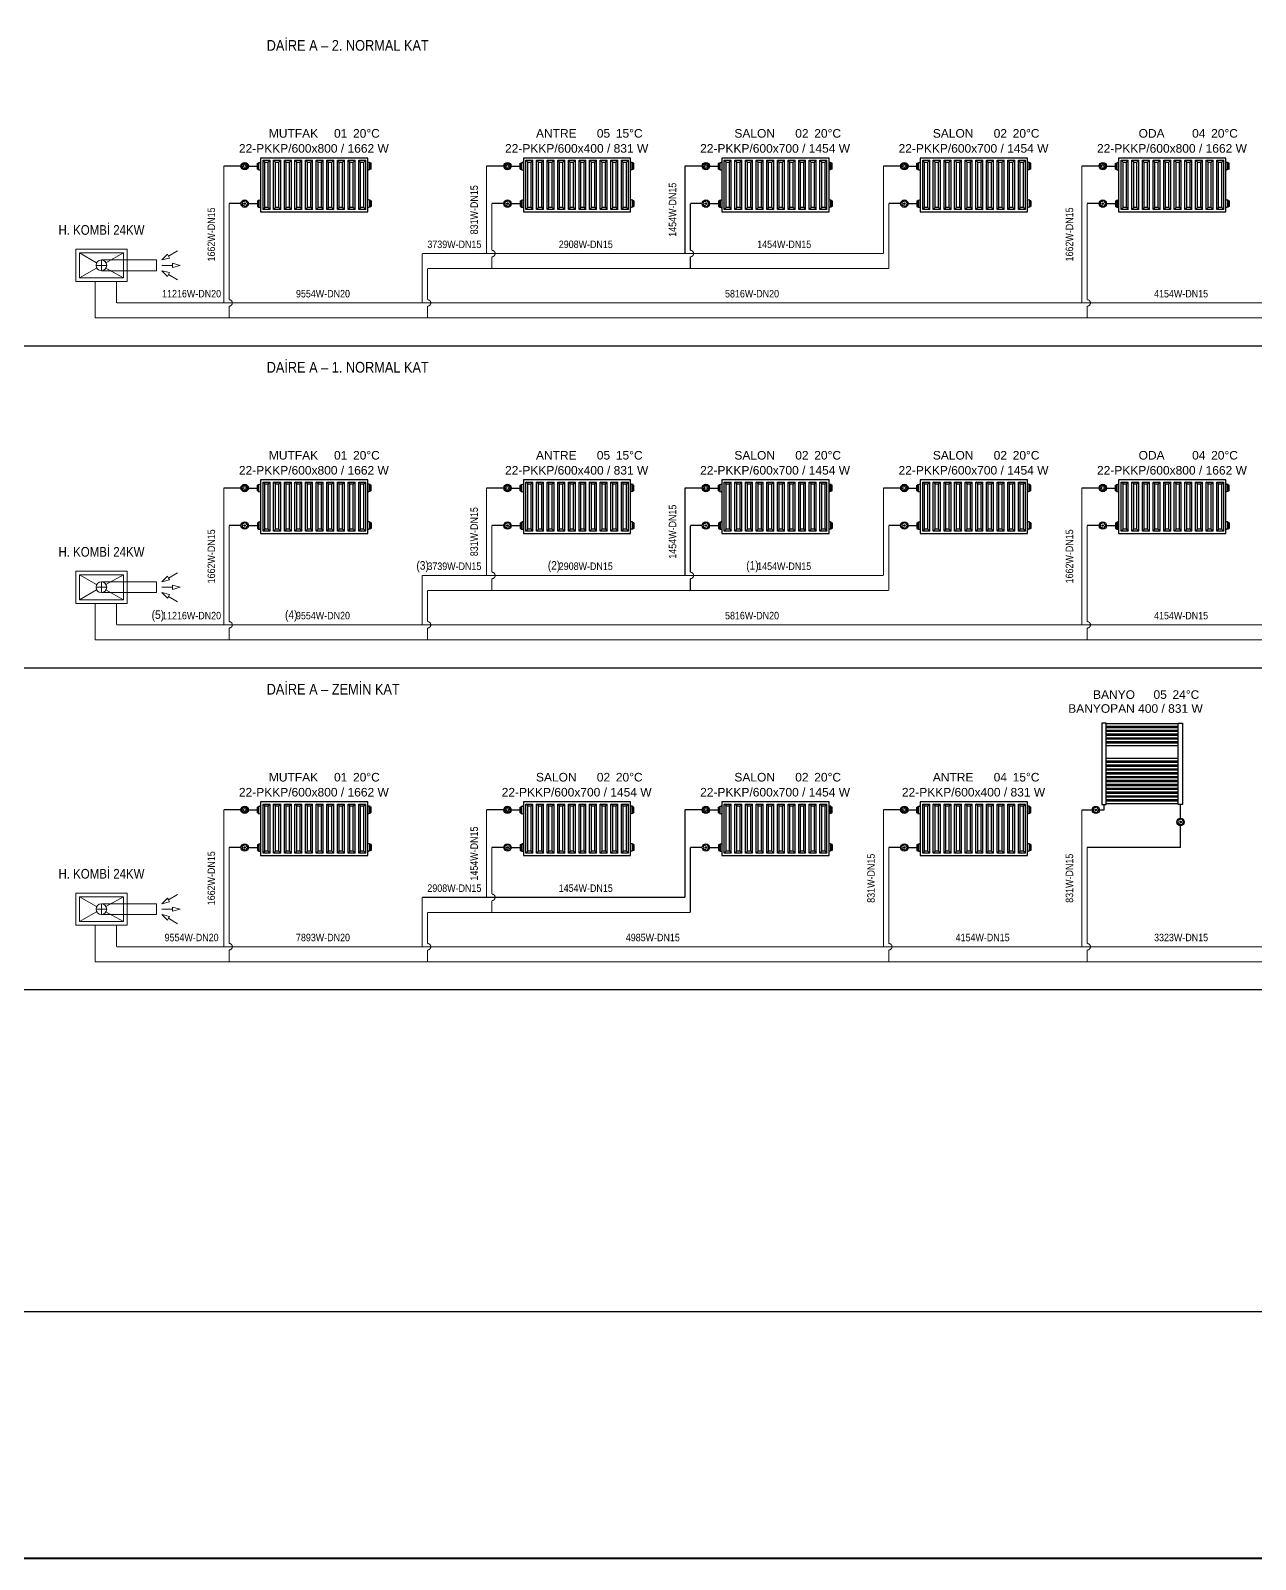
# Model space of a CAD drawing. Header units: centimetres. Extents: x -61 to 10101, y -10239 to 1521.
# Drawn here: x 1050 to 2192, y -4431 to -3006 of the extents above; entities that cross this region are included whole.
import ezdxf
from ezdxf.enums import TextEntityAlignment as Align

# ---------------------------------------------------------------- set-up
doc = ezdxf.new("R2010")
doc.units = ezdxf.units.CM
doc.linetypes.add('DASHED', pattern=[1.524, 1.27, -0.254])
doc.linetypes.add('ISITMA DONUS HATTI', pattern=[1.66, 1.57, -0.02, -0.07])
for name, color, linetype in [('MTY-ISITMA-DONUS-BORU', 30, 'ISITMA DONUS HATTI'), ('MTY-ISITMA-GIDIS-BORU', 10, 'Continuous'), ('MTY-RADYATÖR', 2, 'Continuous'), ('MTY-TEFRIS', 15, 'Continuous'), ('ROTAS-CIHAZ', 135, 'Continuous'), ('ROTAS-ISITMA-CAP', 41, 'Continuous'), ('ROTAS-ISITMA-DONUS', 30, 'DASHED'), ('ROTAS-ISITMA-GIDIS', 10, 'Continuous'), ('ROTAS-KAT-BANDI', 8, 'Continuous'), ('ROTAS-KRITIK', 1, 'Continuous'), ('ROTAS-MASKE', 7, 'Continuous'), ('ROTAS-PAFTA', 7, 'Continuous'), ('ROTAS-RADYATOR', 2, 'Continuous'), ('ROTAS-YAZI', 7, 'Continuous')]:
    doc.layers.add(name, color=color, linetype=linetype)
doc.styles.add('MTYCAPLT', font='arial.ttf', dxfattribs={"width": 0.65, "height": 1})
doc.styles.add('ROTAS', font='arial.ttf')

# ---------------------------------------------------------------- blocks, each defined once
blk = doc.blocks.new('MTY-KOMBİ')
at = {"layer": 'MTY-TEFRIS', "color": 7, "lineweight": 20, "ltscale": 40}
for p, q in [((95, 28.6), (86.4, 23.6)), ((23.9, 20), (75.3, 20)), ((75.3, 20), (75.3, 10)), ((85.4, 25.3), (80.3, 20)), ((87.4, 21.8), (80.3, 20)), ((80.3, 15), (90.3, 15)), ((86.4, 23.6), (85.4, 25.3)), ((86.4, 23.6), (87.4, 21.8)), ((90.3, 15), (90.3, 17)), ((90.3, 17), (97.3, 15)), ((90.3, 15), (90.3, 13)), ((90.3, 13), (97.3, 15)), ((23.9, 10), (75.3, 10)), ((87.4, 8.2), (80.3, 10)), ((85.4, 4.7), (80.3, 10)), ((86.4, 6.5), (85.4, 4.7)), ((86.4, 6.5), (87.4, 8.2)), ((95, 1.4), (86.4, 6.5))]:
    blk.add_line(p, q, dxfattribs=at)
at = {"layer": 'MTY-TEFRIS', "color": 1, "lineweight": 20, "ltscale": 40}
for p, q in [((19.5, 17.5), (3.4, 26.6)), ((18.9, 15), (28.9, 15)), ((23.9, 20), (23.9, 10)), ((44.4, 26.6), (28.2, 17.5)), ((19.5, 12.5), (3.4, 3.4)), ((44.4, 3.4), (28.2, 12.5))]:
    blk.add_line(p, q, dxfattribs=at)
at = {"layer": 'MTY-TEFRIS', "color": 7, "lineweight": 20, "ltscale": 40}
blk.add_lwpolyline([(0, 0), (47.8, 0), (47.8, 30), (0, 30)], close=True, dxfattribs=at)
at = {"layer": 'MTY-TEFRIS', "color": 1, "lineweight": 20, "ltscale": 40}
blk.add_lwpolyline([(3.4, 3.4), (44.4, 3.4), (44.4, 26.6), (3.4, 26.6)], close=True, dxfattribs=at)
at = {"layer": 'MTY-TEFRIS', "color": 7, "lineweight": 20, "ltscale": 40}
blk.add_circle((23.9, 15), 5, dxfattribs=at)
blk = doc.blocks.new('MTY-RADYATOR KOLON')
at = {"layer": 'MTY-ISITMA-DONUS-BORU'}
for p, q in [((11, 22.5), (0, 22.5)), ((17.9, 22.5), (26.3, 22.5))]:
    blk.add_line(p, q, dxfattribs=at)
at = {"layer": 'MTY-ISITMA-GIDIS-BORU'}
for p, q in [((11, 57.5), (-5, 57.5)), ((17.9, 57.5), (26.3, 57.5))]:
    blk.add_line(p, q, dxfattribs=at)
at = {"layer": 'MTY-RADYATÖR', "color": 15}
for p, q in [((11.7, 57.5), (12.5, 57.5)), ((12.3, 58.4), (11.9, 58.5)), ((12.8, 59.1), (12.5, 59.4)), ((13.4, 60), (13.6, 59.6)), ((14.5, 60.2), (14.5, 59.4)), ((15.5, 60), (15.3, 59.6)), ((16.1, 59.1), (16.4, 59.4)), ((17.2, 57.5), (16.4, 57.5)), ((16.6, 58.4), (17, 58.5)), ((26.3, 60.2), (27.2, 60.2)), ((26.3, 58.8), (26.3, 60.2)), ((26.3, 58.8), (27.2, 58.8)), ((26.3, 56.2), (26.3, 58.8)), ((27.2, 60.2), (27.2, 60.7)), ((27.2, 60.7), (27.8, 60.7)), ((27.2, 58.8), (27.2, 60.2)), ((27.2, 56.2), (27.2, 58.8)), ((27.8, 60.9), (28.8, 61)), ((27.8, 60.7), (27.8, 60.9)), ((27.8, 54.3), (27.8, 60.7)), ((31.6, 17.2), (31.6, 63)), ((31.6, 63), (38.2, 63)), ((33.4, 61.3), (31.6, 63)), ((33.4, 19), (33.4, 61.3)), ((33.4, 61.3), (36.5, 61.3)), ((36.5, 61.3), (38.2, 63)), ((36.5, 19), (36.5, 61.3)), ((38.2, 17.2), (38.2, 63)), ((41.5, 17.2), (41.5, 63)), ((43.3, 61.3), (41.5, 63)), ((41.5, 63), (48.1, 63)), ((43.3, 19), (43.3, 61.3)), ((43.3, 61.3), (46.4, 61.3)), ((46.4, 61.3), (48.1, 63)), ((46.4, 19), (46.4, 61.3)), ((48.1, 17.2), (48.1, 63)), ((51.5, 17.2), (51.5, 63)), ((53.2, 61.3), (51.5, 63)), ((51.5, 63), (58, 63)), ((53.2, 19), (53.2, 61.3)), ((53.2, 61.3), (56.3, 61.3)), ((56.3, 61.3), (58, 63)), ((56.3, 19), (56.3, 61.3)), ((58, 17.2), (58, 63)), ((61.4, 17.2), (61.4, 63)), ((61.4, 63), (67.9, 63)), ((63.1, 61.3), (61.4, 63)), ((63.1, 19), (63.1, 61.3)), ((63.1, 61.3), (66.2, 61.3)), ((66.2, 61.3), (67.9, 63)), ((66.2, 19), (66.2, 61.3)), ((67.9, 17.2), (67.9, 63)), ((71.3, 17.2), (71.3, 63)), ((71.3, 63), (77.8, 63)), ((73, 61.3), (71.3, 63)), ((73, 19), (73, 61.3)), ((73, 61.3), (76.1, 61.3)), ((76.1, 61.3), (77.8, 63)), ((76.1, 19), (76.1, 61.3)), ((77.8, 17.2), (77.8, 63)), ((81.2, 17.2), (81.2, 63)), ((81.2, 63), (87.7, 63)), ((82.9, 61.3), (81.2, 63)), ((82.9, 19), (82.9, 61.3)), ((82.9, 61.3), (86, 61.3)), ((86, 61.3), (87.7, 63)), ((86, 19), (86, 61.3)), ((87.7, 17.2), (87.7, 63)), ((91.1, 17.2), (91.1, 63)), ((91.1, 63), (97.6, 63)), ((92.8, 61.3), (91.1, 63)), ((92.8, 19), (92.8, 61.3)), ((92.8, 61.3), (95.9, 61.3)), ((95.9, 61.3), (97.6, 63)), ((95.9, 19), (95.9, 61.3)), ((97.6, 17.2), (97.6, 63)), ((101, 17.2), (101, 63)), ((101, 63), (107.5, 63)), ((102.7, 61.3), (101, 63)), ((102.7, 19), (102.7, 61.3)), ((102.7, 61.3), (105.8, 61.3)), ((105.8, 61.3), (107.5, 63)), ((105.8, 19), (105.8, 61.3)), ((107.5, 17.2), (107.5, 63)), ((110.9, 17.2), (110.9, 63)), ((110.9, 63), (117.4, 63)), ((112.6, 61.3), (110.9, 63)), ((112.6, 19), (112.6, 61.3)), ((112.6, 61.3), (115.7, 61.3)), ((115.7, 61.3), (117.4, 63)), ((115.7, 19), (115.7, 61.3)), ((117.4, 17.2), (117.4, 63)), ((120.8, 17.2), (120.8, 63)), ((120.8, 63), (127.3, 63)), ((122.5, 61.3), (120.8, 63)), ((122.5, 19), (122.5, 61.3)), ((122.5, 61.3), (125.6, 61.3)), ((125.6, 61.3), (127.3, 63)), ((125.6, 19), (125.6, 61.3)), ((127.3, 17.2), (127.3, 63)), ((130.8, 60.9), (129.8, 61)), ((130.8, 60.7), (130.8, 60.9)), ((130.8, 54.3), (130.8, 60.7)), ((131.4, 60.7), (130.8, 60.7)), ((131.4, 60.2), (131.4, 60.7)), ((132.3, 60.2), (131.4, 60.2)), ((131.4, 58.8), (131.4, 60.2)), ((132.3, 58.8), (131.4, 58.8)), ((131.4, 56.2), (131.4, 58.8)), ((132.3, 58.8), (132.3, 60.2)), ((132.3, 56.2), (132.3, 58.8)), ((12.3, 56.6), (11.9, 56.5)), ((12.8, 55.9), (12.5, 55.6)), ((13.4, 55), (13.6, 55.4)), ((14.5, 54.8), (14.5, 55.6)), ((15.5, 55), (15.3, 55.4)), ((16.1, 55.9), (16.4, 55.6)), ((16.6, 56.6), (17, 56.5)), ((26.3, 56.2), (27.2, 56.2)), ((26.3, 54.8), (26.3, 56.2)), ((26.3, 54.8), (27.2, 54.8)), ((27.2, 54.8), (27.2, 56.2)), ((27.2, 54.3), (27.2, 54.8)), ((27.2, 54.3), (27.8, 54.3)), ((27.8, 54.1), (27.8, 54.3)), ((27.8, 54.1), (28.8, 54)), ((130.8, 54.1), (129.8, 54)), ((131.4, 54.3), (130.8, 54.3)), ((130.8, 54.1), (130.8, 54.3)), ((132.3, 56.2), (131.4, 56.2)), ((131.4, 54.8), (131.4, 56.2)), ((132.3, 54.8), (131.4, 54.8)), ((131.4, 54.3), (131.4, 54.8)), ((132.3, 54.8), (132.3, 56.2)), ((15.2, 22.5), (13.8, 22.5)), ((26.3, 25.2), (27.2, 25.2)), ((26.3, 25.2), (26.3, 23.8)), ((26.3, 23.8), (27.2, 23.8)), ((26.3, 23.8), (26.3, 21.2)), ((26.3, 21.2), (27.2, 21.2)), ((26.3, 21.2), (26.3, 19.8)), ((26.3, 19.8), (27.2, 19.8)), ((27.2, 25.7), (27.8, 25.7)), ((27.2, 25.7), (27.2, 25.2)), ((27.2, 25.2), (27.2, 23.8)), ((27.2, 23.8), (27.2, 21.2)), ((27.2, 21.2), (27.2, 19.8)), ((27.2, 19.8), (27.2, 19.3)), ((27.2, 19.3), (27.8, 19.3)), ((27.8, 25.9), (28.8, 26)), ((27.8, 25.9), (27.8, 25.7)), ((27.8, 25.7), (27.8, 19.3)), ((27.8, 19.3), (27.8, 19.1)), ((27.8, 19.1), (28.8, 19)), ((33.4, 19), (31.6, 17.2)), ((38.2, 17.2), (31.6, 17.2)), ((36.5, 19), (33.4, 19)), ((36.5, 19), (38.2, 17.2)), ((43.3, 19), (41.5, 17.2)), ((48.1, 17.2), (41.5, 17.2)), ((46.4, 19), (43.3, 19)), ((46.4, 19), (48.1, 17.2)), ((53.2, 19), (51.5, 17.2)), ((58, 17.2), (51.5, 17.2)), ((56.3, 19), (53.2, 19)), ((56.3, 19), (58, 17.2)), ((63.1, 19), (61.4, 17.2)), ((67.9, 17.2), (61.4, 17.2)), ((66.2, 19), (63.1, 19)), ((66.2, 19), (67.9, 17.2)), ((73, 19), (71.3, 17.2)), ((77.8, 17.2), (71.3, 17.2)), ((76.1, 19), (73, 19)), ((76.1, 19), (77.8, 17.2)), ((82.9, 19), (81.2, 17.2)), ((87.7, 17.2), (81.2, 17.2)), ((86, 19), (82.9, 19)), ((86, 19), (87.7, 17.2)), ((92.8, 19), (91.1, 17.2)), ((97.6, 17.2), (91.1, 17.2)), ((95.9, 19), (92.8, 19)), ((95.9, 19), (97.6, 17.2)), ((102.7, 19), (101, 17.2)), ((107.5, 17.2), (101, 17.2)), ((105.8, 19), (102.7, 19)), ((105.8, 19), (107.5, 17.2)), ((112.6, 19), (110.9, 17.2)), ((117.4, 17.2), (110.9, 17.2)), ((115.7, 19), (112.6, 19)), ((115.7, 19), (117.4, 17.2)), ((122.5, 19), (120.8, 17.2)), ((127.3, 17.2), (120.8, 17.2)), ((125.6, 19), (122.5, 19)), ((125.6, 19), (127.3, 17.2)), ((130.8, 25.9), (129.8, 26)), ((130.8, 19.1), (129.8, 19)), ((130.8, 25.9), (130.8, 25.7)), ((130.8, 25.7), (130.8, 19.3)), ((131.4, 25.7), (130.8, 25.7)), ((130.8, 19.3), (130.8, 19.1)), ((131.4, 19.3), (130.8, 19.3)), ((131.4, 25.7), (131.4, 25.2)), ((132.3, 25.2), (131.4, 25.2)), ((131.4, 25.2), (131.4, 23.8)), ((132.3, 23.8), (131.4, 23.8)), ((131.4, 23.8), (131.4, 21.2)), ((132.3, 21.2), (131.4, 21.2)), ((131.4, 21.2), (131.4, 19.8)), ((132.3, 19.8), (131.4, 19.8)), ((131.4, 19.8), (131.4, 19.3)), ((132.3, 25.2), (132.3, 23.8)), ((132.3, 23.8), (132.3, 21.2)), ((132.3, 21.2), (132.3, 19.8))]:
    blk.add_line(p, q, dxfattribs=at)
blk.add_lwpolyline([(129.3, 65), (29.3, 65), (29.3, 15), (129.3, 15)], close=True, dxfattribs=at)
for centre, radius in [((14.5, 57.5), 3.45), ((14.5, 57.5), 2.72), ((14.5, 57.5), 1.41), ((14.5, 22.5), 3.45), ((14.5, 22.5), 0.697)]:
    blk.add_circle(centre, radius, dxfattribs=at)
for centre, radius, start, end in [((28.7, 61.6), 0.575, 274, 350), ((129.8, 61.6), 0.575, 190, 266), ((28.7, 53.4), 0.575, 10, 86), ((129.8, 53.4), 0.575, 94, 170), ((12.6, 23.9), 0.622, 108, 180), ((10.3, 22.5), 2.15, 320.2532, 39.7468), ((12.6, 21.1), 0.622, 180, 252), ((12.5, 28.5), 4.01, 267.9571, 308.0429), ((13.1, 18.2), 2.44, 37.6114, 106.3886), ((15.2, 24.7), 0.622, 36, 108), ((15.2, 20.3), 0.622, 252, 324), ((18.5, 25.4), 2.8, 186.5365, 245.4635), ((18.3, 19.7), 2.6, 112.1116, 175.8884), ((16.8, 22.5), 0.622, 324, 36), ((28.7, 26.6), 0.575, 274, 350), ((28.7, 18.4), 0.575, 10, 86), ((129.8, 26.6), 0.575, 190, 266), ((129.8, 18.4), 0.575, 94, 170)]:
    blk.add_arc(centre, radius, start, end, dxfattribs=at)
at = {"layer": 'MTY-RADYATÖR', "color": 2, "style": 'MTYCAPLT', "width": 0.65}
for tag, p, height in [('MAHAL_001', (63.5, 86), 10), ('RAD_001', (69.6, 72.5), 10), ('NO_001', (33.9, 42.2), 15), ('DERECE_001', (86.3, 32.4), 10)]:
    blk.add_attdef(tag, p, '', height=height, dxfattribs=at)
blk = doc.blocks.new('MTY-RADYATÖR BANYOPAN KOLON')
at = {"layer": 'MTY-ISITMA-DONUS-BORU'}
for p, q in [((87, 49.7), (87, 62.5)), ((87, 22.5), (87, 42.8)), ((87, 22.5), (0, 22.5))]:
    blk.add_line(p, q, dxfattribs=at)
at = {"layer": 'MTY-ISITMA-GIDIS-BORU'}
for p, q in [((-5, 57.5), (4.6, 57.5)), ((11.5, 57.5), (15.7, 57.5)), ((15.7, 57.5), (15.7, 62.5))]:
    blk.add_line(p, q, dxfattribs=at)
at = {"layer": 'MTY-RADYATÖR', "color": 15}
for p, q in [((8.7, 57.5), (7.3, 57.5)), ((87.7, 46.3), (86.3, 46.3))]:
    blk.add_line(p, q, dxfattribs=at)
at = {"layer": 'MTY-RADYATÖR', "color": 15, "linetype": 'ByBlock'}
for points in [[(13.7, 138.5), (13.7, 62.5)], [(17.7, 138.5), (13.7, 138.5)], [(17.7, 62.5), (17.7, 138.5)], [(84.7, 137.7), (17.7, 137.7)], [(84.7, 135.2), (17.7, 135.2)], [(84.7, 134.1), (17.7, 134.1)], [(84.7, 131.6), (17.7, 131.6)], [(84.7, 130.5), (17.7, 130.5)], [(84.7, 62.5), (84.7, 138.5)], [(84.7, 138.5), (88.7, 138.5)], [(88.7, 138.5), (88.7, 62.5)], [(84.7, 128), (17.7, 128)], [(84.7, 126.9), (17.7, 126.9)], [(84.7, 124.4), (17.7, 124.4)], [(84.7, 123.3), (17.7, 123.3)], [(84.7, 120.8), (17.7, 120.8)], [(84.7, 119.7), (17.7, 119.7)], [(84.7, 117.2), (17.7, 117.2)], [(84.7, 105.3), (17.7, 105.3)], [(84.7, 102.8), (17.7, 102.8)], [(84.7, 101.7), (17.7, 101.7)], [(84.7, 99.2), (17.7, 99.2)], [(84.7, 98.1), (17.7, 98.1)], [(84.7, 95.6), (17.7, 95.6)], [(84.7, 94.5), (17.7, 94.5)], [(84.7, 92), (17.7, 92)], [(84.7, 90.9), (17.7, 90.9)], [(84.7, 88.4), (17.7, 88.4)], [(84.7, 87.3), (17.7, 87.3)], [(84.7, 84.8), (17.7, 84.8)], [(84.7, 83.7), (17.7, 83.7)], [(84.7, 81.2), (17.7, 81.2)], [(84.7, 80.1), (17.7, 80.1)], [(84.7, 77.6), (17.7, 77.6)], [(84.7, 76.5), (17.7, 76.5)], [(84.7, 74), (17.7, 74)], [(84.7, 72.9), (17.7, 72.9)], [(13.7, 62.5), (17.7, 62.5)], [(84.7, 70.4), (17.7, 70.4)], [(84.7, 69.3), (17.7, 69.3)], [(84.7, 66.9), (17.7, 66.9)], [(84.7, 65.7), (17.7, 65.7)], [(84.7, 63.2), (17.7, 63.2)], [(88.7, 62.5), (84.7, 62.5)]]:
    blk.add_lwpolyline(points, dxfattribs=at)
at = {"layer": 'MTY-RADYATÖR', "color": 15}
for centre, radius in [((8, 57.5), 3.45), ((8, 57.5), 0.697), ((87, 46.3), 3.45), ((87, 46.3), 0.697)]:
    blk.add_circle(centre, radius, dxfattribs=at)
for centre, radius, start, end in [((6.1, 58.9), 0.622, 108, 180), ((3.8, 57.5), 2.15, 320.2532, 39.7468), ((6.1, 63.5), 4.01, 267.9571, 308.0429), ((8.7, 59.7), 0.622, 36, 108), ((12, 60.4), 2.8, 186.5365, 245.4635), ((11.8, 54.7), 2.6, 112.1116, 175.8884), ((10.4, 57.5), 0.622, 324, 36), ((6.1, 56.1), 0.622, 180, 252), ((6.6, 53.2), 2.44, 37.6114, 106.3886), ((8.7, 55.3), 0.622, 252, 324), ((85.1, 47.7), 0.622, 108, 180), ((82.8, 46.3), 2.15, 320.2532, 39.7468), ((85.1, 44.9), 0.622, 180, 252), ((85, 52.3), 4.01, 267.9571, 308.0429), ((85.6, 42), 2.44, 37.6114, 106.3886), ((87.7, 48.5), 0.622, 36, 108), ((87.7, 44.1), 0.622, 252, 324), ((91, 49.2), 2.8, 186.5365, 245.4635), ((90.8, 43.5), 2.6, 112.1116, 175.8884), ((89.3, 46.3), 0.622, 324, 36)]:
    blk.add_arc(centre, radius, start, end, dxfattribs=at)
at = {"layer": 'MTY-RADYATÖR', "style": 'MTYCAPLT', "width": 0.65}
for tag, p, height in [('MAHAL_001', (35.4, 157.7), 10), ('RAD_001', (41.5, 142.7), 10), ('DERECE_001', (32.2, 111.8), 10), ('NO_001', (40.8, 78), 15)]:
    blk.add_attdef(tag, p, '', height=height, dxfattribs=at)

msp = doc.modelspace()

# ---------------------------------------------------------------- linework, layer by layer
at = {"layer": 'ROTAS-ISITMA-DONUS', "ltscale": 12, "const_width": 1}
for points in [[(1235, -3274), (1235, -3263, 1), (1235, -3257), (1235, -3167.5)], [(1480, -3228), (1480, -3217, 1), (1480, -3211), (1480, -3167.5)], [(1665, -3228), (1665, -3217, 1), (1665, -3211), (1665, -3167.5)], [(2035, -3274), (2035, -3263, 1), (2035, -3257), (2035, -3167.5)], [(1420, -3274), (1420, -3263, 1), (1420, -3257), (1420, -3228)], [(1235, -3574), (1235, -3563, 1), (1235, -3557), (1235, -3467.5)], [(1480, -3528), (1480, -3517, 1), (1480, -3511), (1480, -3467.5)], [(1665, -3528), (1665, -3517, 1), (1665, -3511), (1665, -3467.5)], [(2035, -3574), (2035, -3563, 1), (2035, -3557), (2035, -3467.5)], [(1420, -3574), (1420, -3563, 1), (1420, -3557), (1420, -3528)], [(1235, -3874), (1235, -3863, 1), (1235, -3857), (1235, -3767.5)], [(1480, -3828), (1480, -3817, 1), (1480, -3811), (1480, -3767.5)], [(1850, -3874), (1850, -3863, 1), (1850, -3857), (1850, -3767.5)], [(2035, -3874), (2035, -3863, 1), (2035, -3857), (2035, -3767.5)], [(1420, -3874), (1420, -3863, 1), (1420, -3857), (1420, -3828)]]:
    msp.add_lwpolyline(points, format="xyb", dxfattribs=at)
for points in [[(1850, -3228), (1850, -3167.5)], [(1420, -3228), (1850, -3228)], [(1110, -3240), (1110, -3274)], [(1110, -3274), (1170, -3274)], [(1170, -3274), (2590, -3274)], [(1850, -3528), (1850, -3467.5)], [(1420, -3528), (1850, -3528)], [(1110, -3540), (1110, -3574)], [(1110, -3574), (1170, -3574)], [(1170, -3574), (2590, -3574)], [(1665, -3828), (1665, -3767.5)], [(1420, -3828), (1665, -3828)], [(1110, -3840), (1110, -3874)], [(1110, -3874), (1170, -3874)], [(1170, -3874), (2405, -3874)]]:
    msp.add_lwpolyline(points, dxfattribs=at)
at = {"layer": 'ROTAS-ISITMA-GIDIS', "const_width": 1}
for points in [[(1230, -3260), (1230, -3132.5)], [(1475, -3214), (1475, -3132.5)], [(1660, -3214), (1660, -3132.5)], [(1845, -3214), (1845, -3132.5)], [(2030, -3260), (2030, -3132.5)], [(1415, -3260), (1415, -3214)], [(1415, -3214), (1845, -3214)], [(1130, -3240), (1130, -3260)], [(1130, -3260), (1170, -3260)], [(1170, -3260), (2585, -3260)], [(1230, -3560), (1230, -3432.5)], [(1475, -3514), (1475, -3432.5)], [(1660, -3514), (1660, -3432.5)], [(1845, -3514), (1845, -3432.5)], [(2030, -3560), (2030, -3432.5)], [(1415, -3560), (1415, -3514)], [(1415, -3514), (1845, -3514)], [(1130, -3540), (1130, -3560)], [(1130, -3560), (1170, -3560)], [(1170, -3560), (2585, -3560)], [(1230, -3860), (1230, -3732.5)], [(1475, -3814), (1475, -3732.5)], [(1660, -3814), (1660, -3732.5)], [(1845, -3860), (1845, -3732.5)], [(2030, -3860), (2030, -3732.5)], [(1415, -3860), (1415, -3814)], [(1415, -3814), (1660, -3814)], [(1130, -3840), (1130, -3860)], [(1130, -3860), (1170, -3860)], [(1170, -3860), (2400, -3860)]]:
    msp.add_lwpolyline(points, dxfattribs=at)
at = {"layer": 'ROTAS-KAT-BANDI'}
for points in [[(0, -3300), (5400, -3300)], [(0, -3600), (5400, -3600)], [(0, -3900), (5400, -3900)], [(0, -4200), (5400, -4200)]]:
    msp.add_lwpolyline(points, dxfattribs=at)

# ---------------------------------------------------------------- block references
at = {"layer": 'ROTAS-CIHAZ'}
for p in [(1092, -3240), (1092, -3540), (1092, -3840)]:
    msp.add_blockref('MTY-KOMBİ', p, dxfattribs=at)

# ---------------------------------------------------------------- wipeouts: each hides what was drawn before it
for points in [[(1267.5, -3030.5), (1389.8, -3030.5), (1389.8, -3015.5), (1267.5, -3015.5)], [(1252.4, -3122), (1371.6, -3122), (1371.6, -3110), (1252.4, -3110)], [(1499.8, -3122), (1614.2, -3122), (1614.2, -3110), (1499.8, -3110)], [(1682.4, -3122), (1801.6, -3122), (1801.6, -3110), (1682.4, -3110)], [(1867.4, -3122), (1986.6, -3122), (1986.6, -3110), (1867.4, -3110)], [(2052.4, -3122), (2171.6, -3122), (2171.6, -3110), (2052.4, -3110)], [(1081.7, -3198.8), (1145.8, -3198.8), (1145.8, -3185.2), (1081.7, -3185.2)], [(1267.5, -3330.5), (1389.8, -3330.5), (1389.8, -3315.5), (1267.5, -3315.5)], [(1252.4, -3422), (1371.6, -3422), (1371.6, -3410), (1252.4, -3410)], [(1499.8, -3422), (1614.2, -3422), (1614.2, -3410), (1499.8, -3410)], [(1682.4, -3422), (1801.6, -3422), (1801.6, -3410), (1682.4, -3410)], [(1867.4, -3422), (1986.6, -3422), (1986.6, -3410), (1867.4, -3410)], [(2052.4, -3422), (2171.6, -3422), (2171.6, -3410), (2052.4, -3410)], [(1081.7, -3498.8), (1145.8, -3498.8), (1145.8, -3485.2), (1081.7, -3485.2)], [(1267.5, -3630.5), (1369.4, -3630.5), (1369.4, -3615.5), (1267.5, -3615.5)], [(2028, -3644), (2128, -3644), (2128, -3632), (2028, -3632)], [(1252.4, -3722), (1371.6, -3722), (1371.6, -3710), (1252.4, -3710)], [(1497.4, -3722), (1616.6, -3722), (1616.6, -3710), (1497.4, -3710)], [(1682.4, -3722), (1801.6, -3722), (1801.6, -3710), (1682.4, -3710)], [(1869.8, -3722), (1984.2, -3722), (1984.2, -3710), (1869.8, -3710)], [(1081.7, -3798.8), (1145.8, -3798.8), (1145.8, -3785.2), (1081.7, -3785.2)]]:
    msp.add_wipeout(points).dxf.layer = 'ROTAS-MASKE'

# ---------------------------------------------------------------- next in the draw order: texts
at = {"layer": 'ROTAS-CIHAZ', "style": 'ROTAS', "width": 0.85}
for p in [(1116, -3192), (1116, -3492), (1116, -3792)]:
    msp.add_text('H. KOMBİ 24KW', height=9, dxfattribs=at).set_placement(p, align=Align.MIDDLE_CENTER)
at = {"layer": 'ROTAS-YAZI', "style": 'ROTAS', "width": 0.85}
for s, p in [('DAİRE A – 2. NORMAL KAT', (1270, -3028)), ('DAİRE A – 1. NORMAL KAT', (1270, -3328)), ('DAİRE A – ZEMİN KAT', (1270, -3628))]:
    msp.add_text(s, height=10, dxfattribs=at).set_placement(p, align=Align.BOTTOM_LEFT)

# ---------------------------------------------------------------- next in the draw order: wipeouts: each hides what was drawn before it
for points in [[(1276.6, -3108), (1309.4, -3108), (1309.4, -3096), (1276.6, -3096)], [(1330.2, -3108), (1343.8, -3108), (1343.8, -3096), (1330.2, -3096)], [(1524, -3108), (1552, -3108), (1552, -3096), (1524, -3096)], [(1575.2, -3108), (1588.8, -3108), (1588.8, -3096), (1575.2, -3096)], [(1709, -3108), (1737, -3108), (1737, -3096), (1709, -3096)], [(1760.2, -3108), (1773.8, -3108), (1773.8, -3096), (1760.2, -3096)], [(1894, -3108), (1922, -3108), (1922, -3096), (1894, -3096)], [(1945.2, -3108), (1958.8, -3108), (1958.8, -3096), (1945.2, -3096)], [(2083.8, -3108), (2102.2, -3108), (2102.2, -3096), (2083.8, -3096)], [(2130.2, -3108), (2143.8, -3108), (2143.8, -3096), (2130.2, -3096)], [(1546.2, -3212.8), (1585.3, -3212.8), (1585.3, -3202.2), (1546.2, -3202.2)], [(1731.2, -3212.8), (1770.3, -3212.8), (1770.3, -3202.2), (1731.2, -3202.2)], [(1176.9, -3258.8), (1219.6, -3258.8), (1219.6, -3248.2), (1176.9, -3248.2)], [(1301.2, -3258.8), (1340.3, -3258.8), (1340.3, -3248.2), (1301.2, -3248.2)], [(1701.2, -3258.8), (1740.3, -3258.8), (1740.3, -3248.2), (1701.2, -3248.2)], [(2101.2, -3258.8), (2140.3, -3258.8), (2140.3, -3248.2), (2101.2, -3248.2)], [(1276.6, -3408), (1309.4, -3408), (1309.4, -3396), (1276.6, -3396)], [(1330.2, -3408), (1343.8, -3408), (1343.8, -3396), (1330.2, -3396)], [(1524, -3408), (1552, -3408), (1552, -3396), (1524, -3396)], [(1575.2, -3408), (1588.8, -3408), (1588.8, -3396), (1575.2, -3396)], [(1709, -3408), (1737, -3408), (1737, -3396), (1709, -3396)], [(1760.2, -3408), (1773.8, -3408), (1773.8, -3396), (1760.2, -3396)], [(1894, -3408), (1922, -3408), (1922, -3396), (1894, -3396)], [(1945.2, -3408), (1958.8, -3408), (1958.8, -3396), (1945.2, -3396)], [(2083.8, -3408), (2102.2, -3408), (2102.2, -3396), (2083.8, -3396)], [(2130.2, -3408), (2143.8, -3408), (2143.8, -3396), (2130.2, -3396)], [(1546.2, -3512.8), (1585.3, -3512.8), (1585.3, -3502.2), (1546.2, -3502.2)], [(1731.2, -3512.8), (1770.3, -3512.8), (1770.3, -3502.2), (1731.2, -3502.2)], [(1176.9, -3558.8), (1219.6, -3558.8), (1219.6, -3548.2), (1176.9, -3548.2)], [(1301.2, -3558.8), (1340.3, -3558.8), (1340.3, -3548.2), (1301.2, -3548.2)], [(1701.2, -3558.8), (1740.3, -3558.8), (1740.3, -3548.2), (1701.2, -3548.2)], [(2101.2, -3558.8), (2140.3, -3558.8), (2140.3, -3548.2), (2101.2, -3548.2)], [(2044, -3631), (2072, -3631), (2072, -3619), (2044, -3619)], [(2094.2, -3631), (2107.8, -3631), (2107.8, -3619), (2094.2, -3619)], [(1276.6, -3708), (1309.4, -3708), (1309.4, -3696), (1276.6, -3696)], [(1330.2, -3708), (1343.8, -3708), (1343.8, -3696), (1330.2, -3696)], [(1524, -3708), (1552, -3708), (1552, -3696), (1524, -3696)], [(1575.2, -3708), (1588.8, -3708), (1588.8, -3696), (1575.2, -3696)], [(1709, -3708), (1737, -3708), (1737, -3696), (1709, -3696)], [(1760.2, -3708), (1773.8, -3708), (1773.8, -3696), (1760.2, -3696)], [(1894, -3708), (1922, -3708), (1922, -3696), (1894, -3696)], [(1945.2, -3708), (1958.8, -3708), (1958.8, -3696), (1945.2, -3696)], [(2025.8, -3815.8), (2025.8, -3780.2), (2015.2, -3780.2), (2015.2, -3815.8)], [(1546.2, -3812.8), (1585.3, -3812.8), (1585.3, -3802.2), (1546.2, -3802.2)], [(1178.7, -3858.8), (1217.8, -3858.8), (1217.8, -3848.2), (1178.7, -3848.2)], [(1301.2, -3858.8), (1340.3, -3858.8), (1340.3, -3848.2), (1301.2, -3848.2)], [(1608.7, -3858.8), (1647.8, -3858.8), (1647.8, -3848.2), (1608.7, -3848.2)], [(1916.2, -3858.8), (1955.3, -3858.8), (1955.3, -3848.2), (1916.2, -3848.2)], [(2101.2, -3858.8), (2140.3, -3858.8), (2140.3, -3848.2), (2101.2, -3848.2)]]:
    msp.add_wipeout(points).dxf.layer = 'ROTAS-MASKE'

# ---------------------------------------------------------------- next in the draw order: texts
at = {"layer": 'ROTAS-ISITMA-CAP', "style": 'ROTAS', "width": 0.85}
for s, p in [('2908W-DN15', (1567.5, -3211)), ('1454W-DN15', (1752.5, -3211)), ('11216W-DN20', (1200, -3257)), ('9554W-DN20', (1322.5, -3257)), ('5816W-DN20', (1722.5, -3257)), ('4154W-DN15', (2122.5, -3257)), ('2908W-DN15', (1567.5, -3511)), ('1454W-DN15', (1752.5, -3511)), ('11216W-DN20', (1200, -3557)), ('9554W-DN20', (1322.5, -3557)), ('5816W-DN20', (1722.5, -3557)), ('4154W-DN15', (2122.5, -3557)), ('1454W-DN15', (1567.5, -3811)), ('9554W-DN20', (1200, -3857)), ('7893W-DN20', (1322.5, -3857)), ('4985W-DN15', (1630, -3857)), ('4154W-DN15', (1937.5, -3857)), ('3323W-DN15', (2122.5, -3857))]:
    msp.add_text(s, height=7, dxfattribs=at).set_placement(p, align=Align.BOTTOM_CENTER)
msp.add_text('831W-DN15', height=7, rotation=90, dxfattribs=at).set_placement((2024, -3796.2), align=Align.BOTTOM_CENTER)

# ---------------------------------------------------------------- next in the draw order: wipeouts: each hides what was drawn before it
for points in [[(1349.4, -3108), (1372.6, -3108), (1372.6, -3096), (1349.4, -3096)], [(1594.4, -3108), (1617.6, -3108), (1617.6, -3096), (1594.4, -3096)], [(1779.4, -3108), (1802.6, -3108), (1802.6, -3096), (1779.4, -3096)], [(1964.4, -3108), (1987.6, -3108), (1987.6, -3096), (1964.4, -3096)], [(2149.4, -3108), (2172.6, -3108), (2172.6, -3096), (2149.4, -3096)], [(1349.4, -3408), (1372.6, -3408), (1372.6, -3396), (1349.4, -3396)], [(1594.4, -3408), (1617.6, -3408), (1617.6, -3396), (1594.4, -3396)], [(1779.4, -3408), (1802.6, -3408), (1802.6, -3396), (1779.4, -3396)], [(1964.4, -3408), (1987.6, -3408), (1987.6, -3396), (1964.4, -3396)], [(2149.4, -3408), (2172.6, -3408), (2172.6, -3396), (2149.4, -3396)], [(2113.4, -3631), (2136.6, -3631), (2136.6, -3619), (2113.4, -3619)], [(1349.4, -3708), (1372.6, -3708), (1372.6, -3696), (1349.4, -3696)], [(1594.4, -3708), (1617.6, -3708), (1617.6, -3696), (1594.4, -3696)], [(1779.4, -3708), (1802.6, -3708), (1802.6, -3696), (1779.4, -3696)], [(1964.4, -3708), (1987.6, -3708), (1987.6, -3696), (1964.4, -3696)]]:
    msp.add_wipeout(points).dxf.layer = 'ROTAS-MASKE'

# ---------------------------------------------------------------- next in the draw order: block references
at = {"layer": 'ROTAS-RADYATOR'}
ref = msp.add_blockref('MTY-RADYATOR KOLON', (1235, -3190), dxfattribs=at)
ref.add_attrib('RAD_001', '22-PKKP/600x800 / 1662 W', dxfattribs={"layer": 'MTY-RADYATÖR', "color": 2, "height": 8, "style": 'MTYCAPLT'}).set_placement((1314, -3116), align=Align.MIDDLE_CENTER)
ref.add_attrib('NO_001', '01', dxfattribs={"layer": 'MTY-RADYATÖR', "color": 2, "height": 8, "style": 'MTYCAPLT'}).set_placement((1339, -3102), align=Align.MIDDLE_CENTER)
ref.add_attrib('DERECE_001', '20°C', dxfattribs={"layer": 'MTY-RADYATÖR', "color": 2, "height": 8, "style": 'MTYCAPLT'}).set_placement((1363, -3102), align=Align.MIDDLE_CENTER)
ref.add_attrib('MAHAL_001', 'MUTFAK', dxfattribs={"layer": 'MTY-RADYATÖR', "color": 2, "height": 8, "style": 'MTYCAPLT'}).set_placement((1295, -3102), align=Align.MIDDLE_CENTER)
ref = msp.add_blockref('MTY-RADYATOR KOLON', (1480, -3190), dxfattribs=at)
ref.add_attrib('RAD_001', '22-PKKP/600x400 / 831 W', dxfattribs={"layer": 'MTY-RADYATÖR', "color": 2, "height": 8, "style": 'MTYCAPLT'}).set_placement((1559, -3116), align=Align.MIDDLE_CENTER)
ref.add_attrib('NO_001', '05', dxfattribs={"layer": 'MTY-RADYATÖR', "color": 2, "height": 8, "style": 'MTYCAPLT'}).set_placement((1584, -3102), align=Align.MIDDLE_CENTER)
ref.add_attrib('DERECE_001', '15°C', dxfattribs={"layer": 'MTY-RADYATÖR', "color": 2, "height": 8, "style": 'MTYCAPLT'}).set_placement((1608, -3102), align=Align.MIDDLE_CENTER)
ref.add_attrib('MAHAL_001', 'ANTRE', dxfattribs={"layer": 'MTY-RADYATÖR', "color": 2, "height": 8, "style": 'MTYCAPLT'}).set_placement((1540, -3102), align=Align.MIDDLE_CENTER)
ref = msp.add_blockref('MTY-RADYATOR KOLON', (1665, -3190), dxfattribs=at)
ref.add_attrib('RAD_001', '22-PKKP/600x700 / 1454 W', dxfattribs={"layer": 'MTY-RADYATÖR', "color": 2, "height": 8, "style": 'MTYCAPLT'}).set_placement((1744, -3116), align=Align.MIDDLE_CENTER)
ref.add_attrib('NO_001', '02', dxfattribs={"layer": 'MTY-RADYATÖR', "color": 2, "height": 8, "style": 'MTYCAPLT'}).set_placement((1769, -3102), align=Align.MIDDLE_CENTER)
ref.add_attrib('DERECE_001', '20°C', dxfattribs={"layer": 'MTY-RADYATÖR', "color": 2, "height": 8, "style": 'MTYCAPLT'}).set_placement((1793, -3102), align=Align.MIDDLE_CENTER)
ref.add_attrib('MAHAL_001', 'SALON', dxfattribs={"layer": 'MTY-RADYATÖR', "color": 2, "height": 8, "style": 'MTYCAPLT'}).set_placement((1725, -3102), align=Align.MIDDLE_CENTER)
ref = msp.add_blockref('MTY-RADYATOR KOLON', (1850, -3190), dxfattribs=at)
ref.add_attrib('RAD_001', '22-PKKP/600x700 / 1454 W', dxfattribs={"layer": 'MTY-RADYATÖR', "color": 2, "height": 8, "style": 'MTYCAPLT'}).set_placement((1929, -3116), align=Align.MIDDLE_CENTER)
ref.add_attrib('NO_001', '02', dxfattribs={"layer": 'MTY-RADYATÖR', "color": 2, "height": 8, "style": 'MTYCAPLT'}).set_placement((1954, -3102), align=Align.MIDDLE_CENTER)
ref.add_attrib('DERECE_001', '20°C', dxfattribs={"layer": 'MTY-RADYATÖR', "color": 2, "height": 8, "style": 'MTYCAPLT'}).set_placement((1978, -3102), align=Align.MIDDLE_CENTER)
ref.add_attrib('MAHAL_001', 'SALON', dxfattribs={"layer": 'MTY-RADYATÖR', "color": 2, "height": 8, "style": 'MTYCAPLT'}).set_placement((1910, -3102), align=Align.MIDDLE_CENTER)
ref = msp.add_blockref('MTY-RADYATOR KOLON', (2035, -3190), dxfattribs=at)
ref.add_attrib('RAD_001', '22-PKKP/600x800 / 1662 W', dxfattribs={"layer": 'MTY-RADYATÖR', "color": 2, "height": 8, "style": 'MTYCAPLT'}).set_placement((2114, -3116), align=Align.MIDDLE_CENTER)
ref.add_attrib('NO_001', '04', dxfattribs={"layer": 'MTY-RADYATÖR', "color": 2, "height": 8, "style": 'MTYCAPLT'}).set_placement((2139, -3102), align=Align.MIDDLE_CENTER)
ref.add_attrib('DERECE_001', '20°C', dxfattribs={"layer": 'MTY-RADYATÖR', "color": 2, "height": 8, "style": 'MTYCAPLT'}).set_placement((2163, -3102), align=Align.MIDDLE_CENTER)
ref.add_attrib('MAHAL_001', 'ODA', dxfattribs={"layer": 'MTY-RADYATÖR', "color": 2, "height": 8, "style": 'MTYCAPLT'}).set_placement((2095, -3102), align=Align.MIDDLE_CENTER)
ref = msp.add_blockref('MTY-RADYATOR KOLON', (1235, -3490), dxfattribs=at)
ref.add_attrib('RAD_001', '22-PKKP/600x800 / 1662 W', dxfattribs={"layer": 'MTY-RADYATÖR', "color": 2, "height": 8, "style": 'MTYCAPLT'}).set_placement((1314, -3416), align=Align.MIDDLE_CENTER)
ref.add_attrib('NO_001', '01', dxfattribs={"layer": 'MTY-RADYATÖR', "color": 2, "height": 8, "style": 'MTYCAPLT'}).set_placement((1339, -3402), align=Align.MIDDLE_CENTER)
ref.add_attrib('DERECE_001', '20°C', dxfattribs={"layer": 'MTY-RADYATÖR', "color": 2, "height": 8, "style": 'MTYCAPLT'}).set_placement((1363, -3402), align=Align.MIDDLE_CENTER)
ref.add_attrib('MAHAL_001', 'MUTFAK', dxfattribs={"layer": 'MTY-RADYATÖR', "color": 2, "height": 8, "style": 'MTYCAPLT'}).set_placement((1295, -3402), align=Align.MIDDLE_CENTER)
ref = msp.add_blockref('MTY-RADYATOR KOLON', (1480, -3490), dxfattribs=at)
ref.add_attrib('RAD_001', '22-PKKP/600x400 / 831 W', dxfattribs={"layer": 'MTY-RADYATÖR', "color": 2, "height": 8, "style": 'MTYCAPLT'}).set_placement((1559, -3416), align=Align.MIDDLE_CENTER)
ref.add_attrib('NO_001', '05', dxfattribs={"layer": 'MTY-RADYATÖR', "color": 2, "height": 8, "style": 'MTYCAPLT'}).set_placement((1584, -3402), align=Align.MIDDLE_CENTER)
ref.add_attrib('DERECE_001', '15°C', dxfattribs={"layer": 'MTY-RADYATÖR', "color": 2, "height": 8, "style": 'MTYCAPLT'}).set_placement((1608, -3402), align=Align.MIDDLE_CENTER)
ref.add_attrib('MAHAL_001', 'ANTRE', dxfattribs={"layer": 'MTY-RADYATÖR', "color": 2, "height": 8, "style": 'MTYCAPLT'}).set_placement((1540, -3402), align=Align.MIDDLE_CENTER)
ref = msp.add_blockref('MTY-RADYATOR KOLON', (1665, -3490), dxfattribs=at)
ref.add_attrib('RAD_001', '22-PKKP/600x700 / 1454 W', dxfattribs={"layer": 'MTY-RADYATÖR', "color": 2, "height": 8, "style": 'MTYCAPLT'}).set_placement((1744, -3416), align=Align.MIDDLE_CENTER)
ref.add_attrib('NO_001', '02', dxfattribs={"layer": 'MTY-RADYATÖR', "color": 2, "height": 8, "style": 'MTYCAPLT'}).set_placement((1769, -3402), align=Align.MIDDLE_CENTER)
ref.add_attrib('DERECE_001', '20°C', dxfattribs={"layer": 'MTY-RADYATÖR', "color": 2, "height": 8, "style": 'MTYCAPLT'}).set_placement((1793, -3402), align=Align.MIDDLE_CENTER)
ref.add_attrib('MAHAL_001', 'SALON', dxfattribs={"layer": 'MTY-RADYATÖR', "color": 2, "height": 8, "style": 'MTYCAPLT'}).set_placement((1725, -3402), align=Align.MIDDLE_CENTER)
ref = msp.add_blockref('MTY-RADYATOR KOLON', (1850, -3490), dxfattribs=at)
ref.add_attrib('RAD_001', '22-PKKP/600x700 / 1454 W', dxfattribs={"layer": 'MTY-RADYATÖR', "color": 2, "height": 8, "style": 'MTYCAPLT'}).set_placement((1929, -3416), align=Align.MIDDLE_CENTER)
ref.add_attrib('NO_001', '02', dxfattribs={"layer": 'MTY-RADYATÖR', "color": 2, "height": 8, "style": 'MTYCAPLT'}).set_placement((1954, -3402), align=Align.MIDDLE_CENTER)
ref.add_attrib('DERECE_001', '20°C', dxfattribs={"layer": 'MTY-RADYATÖR', "color": 2, "height": 8, "style": 'MTYCAPLT'}).set_placement((1978, -3402), align=Align.MIDDLE_CENTER)
ref.add_attrib('MAHAL_001', 'SALON', dxfattribs={"layer": 'MTY-RADYATÖR', "color": 2, "height": 8, "style": 'MTYCAPLT'}).set_placement((1910, -3402), align=Align.MIDDLE_CENTER)
ref = msp.add_blockref('MTY-RADYATOR KOLON', (2035, -3490), dxfattribs=at)
ref.add_attrib('RAD_001', '22-PKKP/600x800 / 1662 W', dxfattribs={"layer": 'MTY-RADYATÖR', "color": 2, "height": 8, "style": 'MTYCAPLT'}).set_placement((2114, -3416), align=Align.MIDDLE_CENTER)
ref.add_attrib('NO_001', '04', dxfattribs={"layer": 'MTY-RADYATÖR', "color": 2, "height": 8, "style": 'MTYCAPLT'}).set_placement((2139, -3402), align=Align.MIDDLE_CENTER)
ref.add_attrib('DERECE_001', '20°C', dxfattribs={"layer": 'MTY-RADYATÖR', "color": 2, "height": 8, "style": 'MTYCAPLT'}).set_placement((2163, -3402), align=Align.MIDDLE_CENTER)
ref.add_attrib('MAHAL_001', 'ODA', dxfattribs={"layer": 'MTY-RADYATÖR', "color": 2, "height": 8, "style": 'MTYCAPLT'}).set_placement((2095, -3402), align=Align.MIDDLE_CENTER)
ref = msp.add_blockref('MTY-RADYATÖR BANYOPAN KOLON', (2035, -3790), dxfattribs=at)
ref.add_attrib('RAD_001', 'BANYOPAN 400 / 831 W', dxfattribs={"layer": 'MTY-RADYATÖR', "height": 8, "style": 'MTYCAPLT'}).set_placement((2080, -3638), align=Align.MIDDLE_CENTER)
ref.add_attrib('NO_001', '05', dxfattribs={"layer": 'MTY-RADYATÖR', "height": 8, "style": 'MTYCAPLT'}).set_placement((2103, -3625), align=Align.MIDDLE_CENTER)
ref.add_attrib('DERECE_001', '24°C', dxfattribs={"layer": 'MTY-RADYATÖR', "height": 8, "style": 'MTYCAPLT'}).set_placement((2127, -3625), align=Align.MIDDLE_CENTER)
ref.add_attrib('MAHAL_001', 'BANYO', dxfattribs={"layer": 'MTY-RADYATÖR', "height": 8, "style": 'MTYCAPLT'}).set_placement((2060, -3625), align=Align.MIDDLE_CENTER)
ref = msp.add_blockref('MTY-RADYATOR KOLON', (1235, -3790), dxfattribs=at)
ref.add_attrib('RAD_001', '22-PKKP/600x800 / 1662 W', dxfattribs={"layer": 'MTY-RADYATÖR', "color": 2, "height": 8, "style": 'MTYCAPLT'}).set_placement((1314, -3716), align=Align.MIDDLE_CENTER)
ref.add_attrib('NO_001', '01', dxfattribs={"layer": 'MTY-RADYATÖR', "color": 2, "height": 8, "style": 'MTYCAPLT'}).set_placement((1339, -3702), align=Align.MIDDLE_CENTER)
ref.add_attrib('DERECE_001', '20°C', dxfattribs={"layer": 'MTY-RADYATÖR', "color": 2, "height": 8, "style": 'MTYCAPLT'}).set_placement((1363, -3702), align=Align.MIDDLE_CENTER)
ref.add_attrib('MAHAL_001', 'MUTFAK', dxfattribs={"layer": 'MTY-RADYATÖR', "color": 2, "height": 8, "style": 'MTYCAPLT'}).set_placement((1295, -3702), align=Align.MIDDLE_CENTER)
ref = msp.add_blockref('MTY-RADYATOR KOLON', (1480, -3790), dxfattribs=at)
ref.add_attrib('RAD_001', '22-PKKP/600x700 / 1454 W', dxfattribs={"layer": 'MTY-RADYATÖR', "color": 2, "height": 8, "style": 'MTYCAPLT'}).set_placement((1559, -3716), align=Align.MIDDLE_CENTER)
ref.add_attrib('NO_001', '02', dxfattribs={"layer": 'MTY-RADYATÖR', "color": 2, "height": 8, "style": 'MTYCAPLT'}).set_placement((1584, -3702), align=Align.MIDDLE_CENTER)
ref.add_attrib('DERECE_001', '20°C', dxfattribs={"layer": 'MTY-RADYATÖR', "color": 2, "height": 8, "style": 'MTYCAPLT'}).set_placement((1608, -3702), align=Align.MIDDLE_CENTER)
ref.add_attrib('MAHAL_001', 'SALON', dxfattribs={"layer": 'MTY-RADYATÖR', "color": 2, "height": 8, "style": 'MTYCAPLT'}).set_placement((1540, -3702), align=Align.MIDDLE_CENTER)
ref = msp.add_blockref('MTY-RADYATOR KOLON', (1665, -3790), dxfattribs=at)
ref.add_attrib('RAD_001', '22-PKKP/600x700 / 1454 W', dxfattribs={"layer": 'MTY-RADYATÖR', "color": 2, "height": 8, "style": 'MTYCAPLT'}).set_placement((1744, -3716), align=Align.MIDDLE_CENTER)
ref.add_attrib('NO_001', '02', dxfattribs={"layer": 'MTY-RADYATÖR', "color": 2, "height": 8, "style": 'MTYCAPLT'}).set_placement((1769, -3702), align=Align.MIDDLE_CENTER)
ref.add_attrib('DERECE_001', '20°C', dxfattribs={"layer": 'MTY-RADYATÖR', "color": 2, "height": 8, "style": 'MTYCAPLT'}).set_placement((1793, -3702), align=Align.MIDDLE_CENTER)
ref.add_attrib('MAHAL_001', 'SALON', dxfattribs={"layer": 'MTY-RADYATÖR', "color": 2, "height": 8, "style": 'MTYCAPLT'}).set_placement((1725, -3702), align=Align.MIDDLE_CENTER)
ref = msp.add_blockref('MTY-RADYATOR KOLON', (1850, -3790), dxfattribs=at)
ref.add_attrib('RAD_001', '22-PKKP/600x400 / 831 W', dxfattribs={"layer": 'MTY-RADYATÖR', "color": 2, "height": 8, "style": 'MTYCAPLT'}).set_placement((1929, -3716), align=Align.MIDDLE_CENTER)
ref.add_attrib('NO_001', '04', dxfattribs={"layer": 'MTY-RADYATÖR', "color": 2, "height": 8, "style": 'MTYCAPLT'}).set_placement((1954, -3702), align=Align.MIDDLE_CENTER)
ref.add_attrib('DERECE_001', '15°C', dxfattribs={"layer": 'MTY-RADYATÖR', "color": 2, "height": 8, "style": 'MTYCAPLT'}).set_placement((1978, -3702), align=Align.MIDDLE_CENTER)
ref.add_attrib('MAHAL_001', 'ANTRE', dxfattribs={"layer": 'MTY-RADYATÖR', "color": 2, "height": 8, "style": 'MTYCAPLT'}).set_placement((1910, -3702), align=Align.MIDDLE_CENTER)

# ---------------------------------------------------------------- next in the draw order: wipeouts: each hides what was drawn before it
for points in [[(1525.4, -3513), (1541.7, -3513), (1541.7, -3501), (1525.4, -3501)], [(1710.4, -3513), (1726.7, -3513), (1726.7, -3501), (1710.4, -3501)], [(1156.1, -3559), (1172.4, -3559), (1172.4, -3547), (1156.1, -3547)], [(1280.4, -3559), (1296.7, -3559), (1296.7, -3547), (1280.4, -3547)]]:
    msp.add_wipeout(points).dxf.layer = 'ROTAS-MASKE'

# ---------------------------------------------------------------- next in the draw order: texts
at = {"layer": 'ROTAS-KRITIK', "style": 'ROTAS', "width": 0.85}
for s, p in [('(2)', (1543.7, -3511)), ('(1)', (1728.7, -3511)), ('(5)', (1174.4, -3557)), ('(4)', (1298.7, -3557))]:
    msp.add_text(s, height=8, dxfattribs=at).set_placement(p, align=Align.BOTTOM_RIGHT)

# ---------------------------------------------------------------- next in the draw order: wipeouts: each hides what was drawn before it
for points in [[(1470.8, -3192.8), (1470.8, -3157.2), (1460.2, -3157.2), (1460.2, -3192.8)], [(1655.8, -3194.6), (1655.8, -3155.4), (1645.2, -3155.4), (1645.2, -3194.6)], [(1225.8, -3217.6), (1225.8, -3178.4), (1215.2, -3178.4), (1215.2, -3217.6)], [(2025.8, -3217.6), (2025.8, -3178.4), (2015.2, -3178.4), (2015.2, -3217.6)], [(1470.8, -3492.8), (1470.8, -3457.2), (1460.2, -3457.2), (1460.2, -3492.8)], [(1655.8, -3494.6), (1655.8, -3455.4), (1645.2, -3455.4), (1645.2, -3494.6)], [(1225.8, -3517.6), (1225.8, -3478.4), (1215.2, -3478.4), (1215.2, -3517.6)], [(2025.8, -3517.6), (2025.8, -3478.4), (2015.2, -3478.4), (2015.2, -3517.6)], [(1470.8, -3794.6), (1470.8, -3755.4), (1460.2, -3755.4), (1460.2, -3794.6)], [(1225.8, -3817.6), (1225.8, -3778.4), (1215.2, -3778.4), (1215.2, -3817.6)], [(1840.8, -3815.8), (1840.8, -3780.2), (1830.2, -3780.2), (1830.2, -3815.8)]]:
    msp.add_wipeout(points).dxf.layer = 'ROTAS-MASKE'

# ---------------------------------------------------------------- next in the draw order: texts
at = {"layer": 'ROTAS-ISITMA-CAP', "style": 'ROTAS', "width": 0.85}
for s, p in [('1454W-DN15', (1654, -3173.2)), ('831W-DN15', (1469, -3173.2)), ('1662W-DN15', (1224, -3196.2)), ('1662W-DN15', (2024, -3196.2)), ('831W-DN15', (1469, -3473.2)), ('1454W-DN15', (1654, -3473.2)), ('1662W-DN15', (1224, -3496.2)), ('1662W-DN15', (2024, -3496.2)), ('1454W-DN15', (1469, -3773.2)), ('1662W-DN15', (1224, -3796.2)), ('831W-DN15', (1839, -3796.2))]:
    msp.add_text(s, height=7, rotation=90, dxfattribs=at).set_placement(p, align=Align.BOTTOM_CENTER)

# ---------------------------------------------------------------- next in the draw order: wipeouts: each hides what was drawn before it
for points in [[(1423.7, -3212.8), (1462.8, -3212.8), (1462.8, -3202.2), (1423.7, -3202.2)], [(1423.7, -3512.8), (1462.8, -3512.8), (1462.8, -3502.2), (1423.7, -3502.2)], [(1423.7, -3812.8), (1462.8, -3812.8), (1462.8, -3802.2), (1423.7, -3802.2)]]:
    msp.add_wipeout(points).dxf.layer = 'ROTAS-MASKE'

# ---------------------------------------------------------------- next in the draw order: texts
for s, p in [('3739W-DN15', (1445, -3211)), ('3739W-DN15', (1445, -3511)), ('2908W-DN15', (1445, -3811))]:
    msp.add_text(s, height=7, dxfattribs=at).set_placement(p, align=Align.BOTTOM_CENTER)

# ---------------------------------------------------------------- next in the draw order: wipeouts: each hides what was drawn before it
msp.add_wipeout([(1402.9, -3513), (1419.2, -3513), (1419.2, -3501), (1402.9, -3501)]).dxf.layer = 'ROTAS-MASKE'

# ---------------------------------------------------------------- next in the draw order: linework, layer by layer
at = {"layer": 'ROTAS-PAFTA', "const_width": 2}
msp.add_lwpolyline([(-40, -4430), (5440, -4430), (5440, -1580), (-40, -1580)], close=True, dxfattribs=at)

# ---------------------------------------------------------------- next in the draw order: texts
at = {"layer": 'ROTAS-KRITIK', "style": 'ROTAS', "width": 0.85}
msp.add_text('(3)', height=8, dxfattribs=at).set_placement((1421.2, -3511), align=Align.BOTTOM_RIGHT)

doc.saveas('drawing.dxf')
